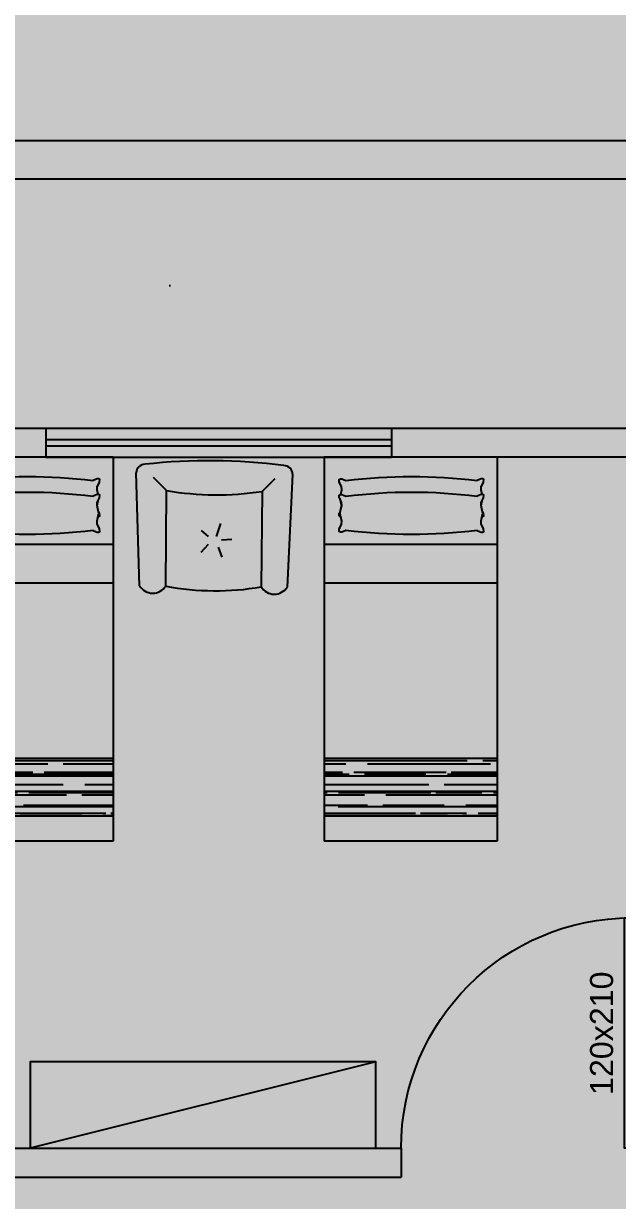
# Model space of a CAD drawing. Header units: centimetres. Extents: x 0 to 1099704, y -139216 to 99734.
# Drawn here: x 849007 to 849317, y -22638 to -22025 of the extents above; entities that cross this region are included whole.
import ezdxf
from ezdxf.enums import TextEntityAlignment as Align

# ---------------------------------------------------------------- set-up
doc = ezdxf.new("R2010")
doc.units = ezdxf.units.CM
doc.header["$LTSCALE"] = 4
for name, color, linetype in [('0.2', 2, 'Continuous'), ('0.4', 4, 'Continuous'), ('0.6', 6, 'Continuous'), ('02-CONT', 2, 'Continuous'), ('04', 254, 'Continuous'), ('AIT-LAY-HTC', 254, 'Continuous')]:
    doc.layers.add(name, color=color, linetype=linetype)
doc.styles.add('2mm 1-50', font='arial.ttf', dxfattribs={"height": 0.1})

# ---------------------------------------------------------------- blocks, each defined once
blk = doc.blocks.new('1_00e')
blk.add_lwpolyline([(-28.40539012428269, -52.25289090163764), (-25.40539012428269, -52.25289090163764), (-25.40539012428269, 47.74710909836236), (-28.40539012428269, 47.74710909836236)], close=True)
at = {"color": 1}
blk.add_arc((-28.40539012428326, -52.25289090163764), 100, 0, 90, dxfattribs=at)
blk = doc.blocks.new('CAMA-SOLTEIRO')
h = blk.add_hatch()
h.set_pattern_fill('AR-RROOF', color=256, scale=0.08, style=0)
h.set_pattern_definition([(0, (-259.2971654992087, -62.25848343646964), (0.176, 0.08), [1.2, -0.16, 0.4, -0.08]), (0, (-259.1907654992087, -62.21848343646964), (-0.08, 0.1064), [0.24, -0.0264, 0.48, -0.06]), (0, (-259.2571654992087, -62.19048343646964), (0.416, 0.0536), [0.64, -0.112, 0.32, -0.08])])
h.paths.add_polyline_path([(0.4499999999999886, -1.569999999997059), (-0.4500000000000455, -1.569999999997044), (-0.4500000000000455, -1.869999999999941), (0.4499999999999886, -1.869999999999969)])
at = {"layer": 'AIT-LAY-HTC'}
h = blk.add_hatch(color=254, dxfattribs=at)
h.paths.add_polyline_path([(0.4499999999999886, -0.6535763996212509), (-0.4499999999999886, -0.6535763996212509), (-0.4499999999999886, -1.569999999997044), (0.4499999999999886, -1.569999999997044)])
h.paths.add_polyline_path([(0.4499999999999886, -2.131628207280301e-14), (-0.4499999999999886, -7.105427357601002e-15), (-0.4500000000000455, -0.4535763996212623), (0.4499999999999886, -0.4535763996212623)])
h.paths.add_polyline_path([(0.3716982436171747, -0.373121244349754), (0.3723867664295994, -0.3861706267807321), (0.3655536251368972, -0.390699628518469), (0.3589239480322135, -0.390246726289142), (0.3496964401738865, -0.3873305654911334), (0.3375292817262334, -0.3814624037465322, -0.06240135273612517), (-0.3458491167673401, -0.3814624037465322), (-0.3580162752151068, -0.3873305654911476), (-0.3672437830732633, -0.3902467262891278), (-0.3738734601780038, -0.3906996285184547), (-0.3807066014707061, -0.3861706267807179), (-0.3800180786582814, -0.3731212443497398), (-0.3760551388454587, -0.3650755000255188), (-0.3677125645626802, -0.3491925823837292), (-0.367078841438115, -0.3321323483973302), (-0.3724699016728437, -0.3091402599489683), (-0.3738734601780038, -0.3092361431671051), (-0.3807066014707061, -0.3047071414293683), (-0.3800180786582814, -0.2916577589983902), (-0.3760551388454587, -0.2836120146741834), (-0.3731809529210182, -0.2781400276378534), (-0.3671426902825488, -0.2523877149917055), (-0.3671057082908646, -0.2513921359974702), (-0.3671426902825488, -0.2503965570033344), (-0.373180952921075, -0.2246442443571155), (-0.3760551388455156, -0.2191722573209276), (-0.3800180786582814, -0.2111265129965787), (-0.3807066014707061, -0.1980771305656006), (-0.3738734601780038, -0.1935481288278922), (-0.3724699016728437, -0.1936440120460148), (-0.367078841438115, -0.1706519235976387), (-0.3677125645626802, -0.1535916896112397), (-0.3760551388455156, -0.1377087719694785), (-0.3800180786582814, -0.1296630276452575), (-0.3807066014707061, -0.116613645214251), (-0.3738734601780038, -0.1120846434765284), (-0.3672437830733202, -0.1125375457058411), (-0.3580162752149931, -0.1154537065038497), (-0.3458491167673401, -0.1213218682484509, -0.06240135273612597), (0.3375292817262334, -0.1213218682484509), (0.3496964401739433, -0.1154537065038497), (0.3589239480322135, -0.1125375457058553), (0.3655536251368972, -0.1120846434765284), (0.3723867664295994, -0.1166136452142652), (0.3716982436171747, -0.1296630276452575), (0.3677353038042952, -0.1377087719695922), (0.3593927295215735, -0.1535916896112681), (0.3587590063970083, -0.1706519235976671), (0.364150066631737, -0.193644012046029), (0.3655536251368972, -0.193548128827878), (0.3723867664295994, -0.1980771305656006), (0.3716982436171747, -0.2111265129965929), (0.3677353038042384, -0.2191722573211123), (0.3648611178799115, -0.2246442443571297), (0.3588228552414421, -0.250396557003306), (0.358785873249758, -0.251392135997456), (0.3588228552414421, -0.2523877149917482), (0.3648611178799115, -0.2781400276378392), (0.3677353038042952, -0.2836120146742545), (0.3716982436171747, -0.2916577589984044), (0.3723867664295994, -0.3047071414293683), (0.3655536251368972, -0.3092361431670909), (0.364150066631737, -0.3091402599489825), (0.3587590063970083, -0.3321323483973586), (0.3593927295215735, -0.3491925823837292), (0.3677353038044657, -0.3650755000253483)], flags=16)
h.paths.add_polyline_path([(-0.4500000000000455, -1.869999999999926), (-0.4499999999999886, -1.99999999999995), (0.4499999999999886, -1.99999999999995), (0.4499999999999886, -1.869999999999969)])
h = blk.add_hatch(color=252, dxfattribs=at)
edge = h.paths.add_edge_path()
edge.add_line((0.3677353038042384, -0.1377087719696206), (0.3716982436171179, -0.1296630276452433))
edge.add_line((0.3716982436171747, -0.1296630276452433), (0.3723867664295994, -0.1166136452142652))
edge.add_line((0.3723867664295994, -0.1166136452142652), (0.3655536251368972, -0.1120846434765284))
edge.add_line((0.3655536251368972, -0.1120846434765284), (0.3589239480322135, -0.1125375457058411))
edge.add_line((0.3589239480322135, -0.1125375457058553), (0.3496964401739433, -0.1154537065038497))
edge.add_line((0.3496964401739433, -0.1154537065038355), (0.3375292817262334, -0.1213218682484509))
edge.add_ellipse((-0.004159917520553336, -2.848495806804841), major_axis=(1.943480023054445, 1.943480023054444), ratio=0.9999999999999957, start_angle=37.85859147788927, end_angle=52.14140852211052)
edge.add_line((-0.3458491167673401, -0.1213218682484651), (-0.35801627521505, -0.1154537065038497))
edge.add_line((-0.35801627521505, -0.1154537065038497), (-0.3672437830732633, -0.1125375457058553))
edge.add_line((-0.3672437830733202, -0.1125375457058553), (-0.3738734601780607, -0.1120846434765284))
edge.add_line((-0.3738734601780607, -0.1120846434765426), (-0.380706601470763, -0.116613645214251))
edge.add_line((-0.3807066014707061, -0.116613645214251), (-0.3800180786582814, -0.1296630276452433))
edge.add_line((-0.3800180786582814, -0.1296630276452433), (-0.3760551388454587, -0.1377087719697059))
edge.add_line((-0.3760551388454019, -0.1377087719697201), (-0.3677125645626802, -0.1535916896112681))
edge.add_line((-0.3677125645626802, -0.1535916896112681), (-0.367078841438115, -0.1706519235976671))
edge.add_line((-0.367078841438115, -0.1706519235976671), (-0.3724699016728437, -0.1936440120460148))
edge.add_line((-0.3724699016728437, -0.1936440120460148), (-0.3672437830733202, -0.1940010310572049))
edge.add_line((-0.3672437830733202, -0.1940010310572049), (-0.35801627521505, -0.1969171918551993))
edge.add_line((-0.35801627521505, -0.1969171918551993), (-0.3458491167673401, -0.2027853535998148))
edge.add_ellipse((-0.004159917520553336, -2.929959292156191), major_axis=(1.943480023054446, 1.943480023054447), ratio=0.9999999999999976, start_angle=37.85859147788932, end_angle=52.14140852211062, ccw=False)
edge.add_line((0.3375292817262334, -0.2027853535998148), (0.3496964401739433, -0.1969171918551851))
edge.add_line((0.3496964401739433, -0.1969171918551709), (0.3589239480322703, -0.1940010310572049))
edge.add_line((0.3589239480322135, -0.1940010310572049), (0.364150066631737, -0.193644012046029))
edge.add_line((0.364150066631737, -0.193644012046029), (0.3587590063970083, -0.1706519235976671))
edge.add_line((0.3587590063970083, -0.1706519235976671), (0.3593927295215735, -0.1535916896112681))
edge.add_line((0.3593927295215735, -0.1535916896112681), (0.3677353038042952, -0.1377087719696206))
edge = h.paths.add_edge_path()
edge.add_line((0.3585894172769599, -0.2513921359974987), (0.3588228552414421, -0.250396557003306))
edge.add_line((0.3588228552414421, -0.250396557003306), (0.3593927295215735, -0.2350551749626035))
edge.add_line((0.3593927295215735, -0.2350551749626035), (0.367735303804352, -0.2191722573207713))
edge.add_line((0.367735303804352, -0.2191722573207713), (0.3716982436171747, -0.2111265129966071))
edge.add_line((0.3716982436171747, -0.2111265129966071), (0.3723867664295994, -0.198077130565629))
edge.add_line((0.3723867664295994, -0.198077130565629), (0.3655536251368972, -0.1935481288278922))
edge.add_line((0.3655536251368972, -0.193548128827878), (0.3589239480322135, -0.1940010310571907))
edge.add_line((0.3589239480322135, -0.1940010310572049), (0.3496964401739433, -0.1969171918551993))
edge.add_line((0.3496964401739433, -0.1969171918551993), (0.3375292817262334, -0.2027853535998148))
edge.add_ellipse((-0.004159917520553336, -2.929959292156191), major_axis=(1.94348002305446, 1.94348002305446), ratio=0.9999999999999964, start_angle=37.85859147788919, end_angle=52.14140852211058)
edge.add_line((-0.3458491167673401, -0.2027853535998148), (-0.3580162752149931, -0.1969171918552135))
edge.add_line((-0.3580162752149931, -0.1969171918552135), (-0.3672437830733202, -0.1940010310571907))
edge.add_line((-0.3672437830733202, -0.1940010310571907), (-0.3738734601780038, -0.1935481288278638))
edge.add_line((-0.3738734601780038, -0.193548128827878), (-0.3807066014707061, -0.1980771305656006))
edge.add_line((-0.3807066014707061, -0.1980771305656006), (-0.3800180786582814, -0.2111265129965929))
edge.add_line((-0.3800180786582814, -0.2111265129965929), (-0.376055138845345, -0.2191722573210413))
edge.add_line((-0.376055138845345, -0.2191722573210413), (-0.3677125645626802, -0.2350551749625893))
edge.add_line((-0.3677125645626802, -0.2350551749626035), (-0.3671426902825488, -0.250396557003306))
edge.add_line((-0.3671426902825488, -0.2503965570032918), (-0.3669092523180666, -0.2513921359974702))
edge.add_line((-0.3669092523180666, -0.2513921359974702), (-0.3732120659238944, -0.278272720073609))
edge.add_line((-0.3732120659238944, -0.278272720073609), (-0.3759659441697067, -0.2921238786731593))
edge.add_line((-0.3759659441697067, -0.2921238786731593), (-0.3732120659238944, -0.3059750372728232))
edge.add_line((-0.3732120659238944, -0.3059750372728232), (-0.367078841438115, -0.3321323483973302))
edge.add_line((-0.367078841438115, -0.3321323483973302), (-0.3677125645626802, -0.3491925823837292))
edge.add_line((-0.3677125645626802, -0.3491925823837292), (-0.3760551388454587, -0.3650755000255756))
edge.add_line((-0.3760551388454587, -0.3650755000255756), (-0.3800180786582814, -0.3731212443497398))
edge.add_line((-0.3800180786582814, -0.3731212443497398), (-0.3807066014707061, -0.3861706267807179))
edge.add_line((-0.3807066014707061, -0.3861706267807179), (-0.3738734601780607, -0.3906996285184547))
edge.add_line((-0.3738734601780607, -0.390699628518469), (-0.3672437830733202, -0.390246726289142))
edge.add_line((-0.3672437830733202, -0.3902467262891278), (-0.35801627521505, -0.3873305654911192))
edge.add_line((-0.3580162752149931, -0.3873305654911192), (-0.3458491167673401, -0.381462403746518))
edge.add_ellipse((-0.004159917520553336, 2.345711534809816), major_axis=(1.943480023054408, 1.943480023054407), ratio=0.9999999999999963, start_angle=217.8585914778892, end_angle=232.1414085221106)
edge.add_line((0.3375292817262334, -0.3814624037465322), (0.3496964401739433, -0.3873305654911476))
edge.add_line((0.3496964401739433, -0.3873305654911476), (0.3589239480321567, -0.390246726289142))
edge.add_line((0.3589239480321567, -0.390246726289142), (0.3655536251368403, -0.3906996285184832))
edge.add_line((0.3655536251368972, -0.390699628518469), (0.3723867664295994, -0.3861706267807321))
edge.add_line((0.3723867664295994, -0.3861706267807321), (0.3716982436171747, -0.373121244349754))
edge.add_line((0.3716982436171747, -0.3731212443497398), (0.3677353038042384, -0.3650755000254762))
edge.add_line((0.3677353038042384, -0.3650755000254762), (0.3593927295215735, -0.3491925823837292))
edge.add_line((0.3593927295215735, -0.3491925823837292), (0.3587590063970083, -0.3321323483973302))
edge.add_line((0.3587590063970083, -0.3321323483973444), (0.3648922308827878, -0.3059750372727663))
edge.add_line((0.3648922308827878, -0.3059750372727521), (0.3676461091286001, -0.2921238786731735))
edge.add_line((0.3676461091286001, -0.2921238786731735), (0.3648922308827878, -0.2782727200736659))
edge.add_line((0.3648922308827878, -0.2782727200736659), (0.3585894172769599, -0.2513921359974987))
for points in [[(0.4499999999999886, -0.6535763996212509), (0.4499999999999886, -0.4535763996212623), (-0.4499999999999886, -0.4535763996212623), (-0.4499999999999886, -0.6535763996212509)], [(-0.4499999999999886, -1.569999999997044), (0.4499999999999886, -1.569999999997044), (0.4499999999999886, -1.869999999999955), (-0.4499999999999886, -1.869999999999955)]]:
    blk.add_hatch(color=252, dxfattribs=at).paths.add_polyline_path(points)
for p, q in [((-0.4500000000000455, 7.105427357601002e-15), (0.4499999999999886, -7.105427357601002e-15)), ((-0.4500000000000455, 7.105427357601002e-15), (-0.4499999999999886, -1.99999999999995)), ((0.4499999999999886, -7.105427357601002e-15), (0.4499999999999886, -1.99999999999995)), ((0.4499999999999886, -0.05000000000000426), (0.4499999999999886, -1.949999999999953)), ((0.4499999999999886, -0.4535763996212623), (-0.4499999999999886, -0.4535763996212623)), ((0.4499999999999886, -0.6535763996212509), (-0.4499999999999886, -0.6535763996212509)), ((-0.4499999999999886, -1.569999999997044), (0.4499999999999886, -1.569999999997044)), ((-0.4499999999999886, -1.869999999999941), (0.4499999999999886, -1.869999999999955)), ((-0.4499999999999886, -1.99999999999995), (0.4499999999999886, -1.99999999999995))]:
    blk.add_line(p, q)
for points in [[(-0.3724699016728437, -0.1936440120460148), (-0.367078841438115, -0.1706519235976529), (-0.3677125645626802, -0.1535916896112539), (-0.3760551388454587, -0.1377087719695353), (-0.3800180786582814, -0.1296630276452433), (-0.3807066014707061, -0.1166136452142652), (-0.3738734601780038, -0.1120846434765284), (-0.3672437830733202, -0.1125375457058553), (-0.35801627521505, -0.1154537065038497), (-0.3458491167673401, -0.1213218682484651)], [(0.364150066631737, -0.1936440120460148), (0.3587590063970083, -0.1706519235976671), (0.3593927295215735, -0.1535916896112539), (0.3677353038042952, -0.1377087719695496), (0.3716982436171747, -0.1296630276452575), (0.3723867664295994, -0.1166136452142652), (0.3655536251368972, -0.1120846434765284), (0.3589239480322135, -0.1125375457058553), (0.3496964401739433, -0.1154537065038497), (0.3375292817262334, -0.1213218682484651)], [(-0.3458491167673401, -0.3814624037465322), (-0.35801627521505, -0.3873305654911476), (-0.3672437830733202, -0.3902467262891278), (-0.3738734601780038, -0.3906996285184547), (-0.3807066014707061, -0.3861706267807179), (-0.3800180786582814, -0.3731212443497398), (-0.3760551388454587, -0.3650755000254478), (-0.3677125645626802, -0.3491925823837292), (-0.367078841438115, -0.3321323483973302), (-0.3732120659238944, -0.3059750372727663), (-0.3759659441697067, -0.2921238786731593), (-0.3732120659238944, -0.2782727200735664), (-0.367078841438115, -0.2521154089490025), (-0.3677125645626802, -0.2350551749626035), (-0.3760551388454587, -0.219172257320885), (-0.3800180786582814, -0.2111265129965929), (-0.3807066014707061, -0.1980771305656148), (-0.3738734601780038, -0.193548128827878), (-0.3672437830733202, -0.1940010310572049), (-0.35801627521505, -0.1969171918551993), (-0.3458491167673401, -0.2027853535998148)], [(-0.3671426902825488, -0.2523877149916771), (-0.367078841438115, -0.2506688630459806), (-0.373180952921075, -0.2246442443571155)], [(0.3375292817262334, -0.3814624037465322), (0.3496964401739433, -0.3873305654911476), (0.3589239480322135, -0.390246726289142), (0.3655536251368972, -0.390699628518469), (0.3723867664295994, -0.3861706267807321), (0.3716982436171747, -0.373121244349754), (0.3677353038042952, -0.365075500025462), (0.3593927295215735, -0.3491925823837434), (0.3587590063970083, -0.3321323483973444), (0.3648922308827878, -0.3059750372727805), (0.3676461091286001, -0.2921238786731735), (0.3648922308827878, -0.2782727200735806), (0.3587590063970083, -0.2521154089490167), (0.3593927295215735, -0.2350551749626035), (0.3677353038042952, -0.219172257320885), (0.3716982436171747, -0.2111265129966071), (0.3723867664295994, -0.1980771305656148), (0.3655536251368972, -0.193548128827878), (0.3589239480322135, -0.1940010310572049), (0.3496964401739433, -0.1969171918551993), (0.3375292817262334, -0.2027853535998148)], [(0.3588228552414421, -0.2523877149916913), (0.3587590063970083, -0.2506688630459948), (0.3648611178799115, -0.2246442443571155)], [(-0.3724699016728437, -0.3091402599489825), (-0.3738734601780038, -0.3092361431671051), (-0.3807066014707061, -0.3047071414293683), (-0.3800180786582814, -0.2916577589983902), (-0.3760551388454587, -0.2836120146740981), (-0.373180952921075, -0.2781400276378818)], [(0.364150066631737, -0.3091402599489825), (0.3655536251368972, -0.3092361431671051), (0.3723867664295994, -0.3047071414293825), (0.3716982436171747, -0.2916577589983902), (0.3677353038042952, -0.2836120146740981), (0.3648611178799115, -0.2781400276378818)]]:
    blk.add_lwpolyline(points)
for centre, radius, start, end in [((-0.004159917520553336, -2.848495806804841), 2.748495806804713, 82.85859147788834, 97.14140852211166), ((-0.004159917520553336, -2.929959292156191), 2.748495806804713, 82.85859147788834, 97.14140852211166), ((-0.004159917520553336, 2.345711534809816), 2.748495806804664, 262.8585914778884, 277.1414085221116)]:
    blk.add_arc(centre, radius, start, end)
blk = doc.blocks.new('Poltrona08')
for p, q in [((-49.37355434940944, -15.72616752609145), (-49.37355434940944, 39.27383247390898)), ((5.626445650590281, 39.27383247390898), (5.626445650590281, -15.72616752609145)), ((-20.37521952551106, 13.07900181849368), (-18.02898095166735, 20.58190801911918)), ((-29.2909328934294, 16.36152345113095), (-25.06770044392762, 13.07900181849368)), ((-25.06770044392762, 8.389687141740989), (-29.2909328934294, 3.700372464987946)), ((-19.43672258768149, 6.982894097625572), (-17.27983121032299, 1.207633293280477)), ((-17.55973248275292, 11.20327594779246), (-11.45950615759236, 11.67220877437826))]:
    blk.add_line(p, q)
for points in [[(-64.37355434940893, -15.72616752609145), (-66.8735543494095, 49.27383247390912)], [(23.12644565059071, 49.27383247390912), (20.62644565059085, -15.72616752609145)], [(-49.37355434940943, 39.27383247390898), (-56.87355434940936, 46.77383247390891)], [(5.626445650590281, 39.27383247390898), (13.12644565059021, 46.77383247390891)]]:
    blk.add_lwpolyline(points)
for centre, radius, start, end in [((-61.87355434940979, 49.27383247390912), 4.999999999999893, 89.99999999999795, 179.9999999999999), ((-21.87355434940922, -276.1504985630796), 332.8366544436498, 83.0975626029274, 96.90243739707266), ((18.12644565059099, 49.27383247390912), 4.999999999999893, 0, 90.00000000000203), ((-21.87355434940922, 208.7364681285423), 171.6794538755731, 260.782525588539, 279.2174744114608), ((-56.87355434940866, -11.05950085942512), 8.833333333333096, 211.8907918018441, 328.1092081981547), ((-21.87355434940887, 134.2738324739405), 152.5000000000315, 259.6111421845325, 280.3888578154674), ((13.12644565059056, -11.05950085942476), 8.833333333333284, 211.8907918018461, 328.1092081981539)]:
    blk.add_arc(centre, radius, start, end)

msp = doc.modelspace()

# ---------------------------------------------------------------- hatches: boundary and pattern name
at = {"layer": '0.2', "true_color": 0x000000}
h = msp.add_hatch(color=18, dxfattribs=at)
h.dxf.hatch_style = 1
h.paths.add_polyline_path([(844383.6527737991, -22106.11545228362), (857338.3808450467, -22106.11545228361), (856514.3223658692, -24482.38253884154), (856255.2205629863, -24482.38253884154), (856255.2205629863, -24502.38253884154), (856528.5551048537, -24502.38253884154), (857366.4850631059, -22086.11545228361), (844366.0450631086, -22086.11545228361), (843984.1592967253, -25075.6650302259), (844003.761334086, -25075.61144362239)])
h = msp.add_hatch(color=18, dxfattribs=at)
h.dxf.hatch_style = 1
h.paths.add_polyline_path([(848668.9843770532, -22251.11545228362), (848723.9843770532, -22251.11545228362), (848723.9843770532, -22236.11545228362), (848653.9843770532, -22236.11545228362), (848518.9843770532, -22236.11545228362), (848518.9843770532, -22251.11545228362), (848653.9843770532, -22251.11545228362), (848653.9843770532, -22611.11545228362), (848643.9843770532, -22611.11545228362), (848643.9843770532, -22626.11545228362), (848668.9843770532, -22626.11545228362), (848893.9843770532, -22626.11545228362), (849203.9843770532, -22626.11545228362), (849203.9843770532, -22611.11545228362), (848893.9843770532, -22611.11545228362), (848883.9843770532, -22611.11545228362), (848883.9843770532, -22601.11545228362), (848868.9843770532, -22601.11545228362), (848868.9843770532, -22611.11545228362), (848668.9843770532, -22611.11545228362)])
h = msp.add_hatch(color=18, dxfattribs=at)
h.dxf.hatch_style = 1
h.paths.add_polyline_path([(848883.9843770532, -22251.11545228362), (849018.9843770532, -22251.11545228362), (849018.9843770532, -22236.11545228362), (848868.9843770532, -22236.11545228362), (848813.9843770532, -22236.11545228362), (848813.9843770532, -22251.11545228362), (848868.9843770532, -22251.11545228362), (848868.9843770532, -22481.11545228362), (848883.9843770532, -22481.11545228362)], flags=17)
h = msp.add_hatch(color=18, dxfattribs=at)
h.dxf.hatch_style = 1
h.paths.add_polyline_path([(849191.9843770532, -22981.03568594247), (849176.9843770532, -22981.03568594247), (849176.9843770532, -22985.89706756994), (849191.9843770532, -22985.89706756994)])
h.paths.add_polyline_path([(849656.9843770532, -22836.03568594247), (849632.5874046624, -22836.03568594247), (849632.5874046624, -22851.03568594247), (849641.9843770532, -22851.03568594247), (849641.9843770532, -22985.89706756994), (849656.9843770532, -22985.89706756994)])
h.paths.add_polyline_path([(849883.9843770531, -22611.11545228361), (849573.9843770531, -22611.11545228361), (849563.9843770531, -22611.11545228361), (849563.9843770531, -22601.11545228361), (849548.9843770531, -22601.11545228361), (849548.9843770531, -22611.11545228361), (849348.9843770532, -22611.11545228361), (849348.9843770532, -22251.11545228361), (849403.9843770531, -22251.11545228361), (849403.9843770531, -22236.11545228361), (849333.9843770531, -22236.11545228361), (849198.9843770532, -22236.11545228362), (849198.9843770532, -22251.11545228362), (849333.9843770532, -22251.11545228362), (849333.9843770532, -22611.11545228362), (849323.9843770532, -22611.11545228362), (849323.9843770532, -22626.11545228362), (849348.9843770532, -22626.11545228362), (849573.9843770531, -22626.11545228361), (849883.9843770531, -22626.11545228361)])
h.paths.add_polyline_path([(850028.9843770531, -22236.11545228361), (849878.9843770531, -22236.11545228361), (849878.9843770531, -22251.11545228361), (850013.9843770531, -22251.11545228361), (850013.9843770531, -22611.11545228361), (850003.9843770531, -22611.11545228361), (850003.9843770531, -22626.11545228361), (850028.9843770531, -22626.11545228361)])
h.paths.add_polyline_path([(849563.9843770531, -22251.11545228361), (849698.9843770531, -22251.11545228361), (849698.9843770531, -22236.11545228361), (849548.9843770531, -22236.11545228361), (849493.9843770531, -22236.11545228361), (849493.9843770531, -22251.11545228361), (849548.9843770531, -22251.11545228361), (849548.9843770531, -22481.11545228361), (849563.9843770531, -22481.11545228361)], flags=17)
h.paths.add_polyline_path([(851438.2171221966, -22881.11209637075), (850028.9843770531, -22881.11209637074), (850028.9843770531, -22883.53568594248), (850028.9843770531, -22896.11209637074), (851423.2171221966, -22896.11209637075), (851423.2171221966, -22985.89706756994), (851438.2171221966, -22985.89706756994)])
h.paths.add_polyline_path([(851438.2171221966, -22279.57963985066), (852668.2171221966, -22279.57963985066), (852668.2171221966, -22594.57628393779), (851603.2171221967, -22594.57628393779), (851603.2171221967, -22609.57628393779), (852668.2171221966, -22609.57628393779), (852683.2171221966, -22609.57628393779), (852683.2171221966, -22264.57963985066), (851423.2171221966, -22264.57963985066), (851423.2171221966, -22626.11545228361), (850028.9843770531, -22626.11545228361), (850028.9843770531, -22641.11545228361), (851438.2171221966, -22641.11545228361)])
h.paths.add_polyline_path([(851438.2171221966, -22985.89706756994), (851423.2171221966, -22985.89706756994), (851423.2171221966, -23970.57963985065), (850405.2171221967, -23970.57963985065), (850405.2171221967, -24900.57963985065), (850641.8177724822, -24900.57963985065), (850641.8177724822, -24885.57963985065), (850420.2171221967, -24885.57963985065), (850420.2171221967, -24285.57963985065), (850531.8177724822, -24285.57963985065), (850531.8177724822, -24270.57963985065), (850420.2171221967, -24270.57963985065), (850420.2171221967, -23985.57963985065), (851438.2171221966, -23985.57963985065)])
at = {"layer": '0.4', "true_color": 0xf8f3ec}
h = msp.add_hatch(color=7, dxfattribs=at)
h.dxf.hatch_style = 1
h.paths.add_polyline_path([(861342.4613062439, -28259.32218729638), (861342.4613062439, -19037.77254607299), (839953.6544866126, -19037.77254607299), (839953.6544866126, -28259.32218729638)])
at = {"layer": '0.6'}
h = msp.add_hatch(dxfattribs=at)
h.set_pattern_fill('AR-SAND', color=4, scale=8)
h.set_pattern_definition([(37.50000000000001, (164770.3717682944, -70446.88349858893), (-12.80025036787237, 391.5305898634739), [0, -308.864, 0, -345.44, 0, -330.2]), (7.499999999999999, (164770.3717682944, -70446.88349858893), (359.6186265104021, 573.4600804546834), [0, -166.624, 0, -278.384, 0, -106.68]), (327.5, (164520.4357682944, -70446.88349858893), (632.7938961931663, 1.14974774283661), [0, -101.6, 0, -365.76, 0, -477.52]), (317.5, (164520.4357682944, -70446.88349858893), (610.8451619778377, 178.343458605773), [0, -50.8, 0, -239.776, 0, -274.32])])
h.paths.add_polyline_path([(847029.493582481, -24402.35803356353), (847029.493582481, -24552.35803356353), (847028.9779372601, -25067.34132967043), (848085.2081816171, -25064.45388535614), (848085.2081816171, -24749.45388535614), (848085.2081816171, -23226.03568594248), (845793.9843770533, -23226.03568594247), (845793.9843770533, -22236.11545228361), (850028.9843770532, -22236.11545228361), (850028.9843770532, -22626.11545228361), (851423.2171221967, -22626.11545228361), (851423.2171221967, -22264.57963985066), (856255.2171221968, -22264.57963985066), (856255.2171221968, -24502.38253884154), (856528.5551048538, -24502.38253884154), (857366.485063106, -22086.11545228362), (844366.0450631086, -22086.11545228362), (843984.1592967254, -25075.66503022591), (844426.2917885046, -25074.45636104002), (844424.9099322843, -24568.97186336245), (844424.9099322843, -23258.97186336222), (845409.9099322843, -23258.97186336222), (845409.9099322843, -23588.97186336222), (846464.9099322844, -23588.97186336222), (846464.9099322844, -24402.35803356353)])
h.paths.add_polyline_path([(855035.2171221965, -23970.57963985065), (855035.2171221969, -23194.57963985066), (852888.2171221967, -23194.57963985066), (852888.2171221967, -22896.11209637074), (852683.2171221968, -22896.11209637074), (852683.2171221968, -23970.57963985065)], flags=17)
h.paths.add_polyline_path([(851453.2171221967, -23970.57963985065), (851453.2171221967, -22896.11209637074), (850028.9843770532, -22896.11209637074), (850028.9843770532, -23226.03568594247), (848841.9843770532, -23226.03568594247), (848841.9843770532, -23441.03568594249), (848841.9843770533, -23970.57963985065)], flags=17)
h.paths.add_polyline_path([(846909.2244930629, -23971.9083594683), (847585.6757751142, -23971.9083594683), (847585.6757751142, -23848.64682100675), (846909.2244930629, -23848.64682100675)], flags=16)
h.paths.add_polyline_path([(848083.9284586846, -23837.52334034714), (848083.9284586846, -23540.82883485264), (848031.1020850582, -23540.82883485264), (848031.1020850582, -23837.52334034714)], flags=16)
h.paths.add_polyline_path([(853624.8800301066, -23681.776107387), (854301.3313121579, -23681.776107387), (854301.3313121579, -23558.51456892546), (853624.8800301066, -23558.51456892546)], flags=16)
h.paths.add_polyline_path([(849927.4139533694, -23613.22896367017), (850603.8652354206, -23613.22896367017), (850603.8652354206, -23489.96742520863), (849927.4139533694, -23489.96742520863)], flags=16)
h.paths.add_polyline_path([(848903.6997061255, -23837.52334034714), (848903.6997061255, -23540.82883485264), (848850.8733324992, -23540.82883485264), (848850.8733324992, -23837.52334034714)], flags=16)

# ---------------------------------------------------------------- linework, layer by layer
at = {"layer": '0.2'}
for p, q in [((849198.9843770532, -22236.11545228361), (849018.9843770532, -22236.11545228361)), ((849198.9843770532, -22242.11545228361), (849018.9843770532, -22242.11545228361)), ((849018.9843770532, -22245.11545228361), (849198.9843770532, -22245.11545228361)), ((849018.9843770532, -22251.11545228361), (849198.9843770532, -22251.11545228361)), ((849190.7978323336, -22566.11545228362), (849010.7978323336, -22611.11545228362))]:
    msp.add_line(p, q, dxfattribs=at)
msp.add_lwpolyline([(849010.7978323336, -22611.11545228362), (849190.7978323336, -22611.11545228362), (849190.7978323336, -22566.11545228362), (849010.7978323336, -22566.11545228362)], close=True, dxfattribs=at)
at = {"layer": '0.4'}
for points in [[(844003.761334086, -25075.61144362239), (843984.1592967253, -25075.6650302259), (844366.0450631086, -22086.11545228361), (857366.4850631059, -22086.11545228361), (856528.5551048537, -24502.38253884154)], [(844006.8845621903, -25055.60283083937), (844383.6527737991, -22106.11545228362), (857338.3808450467, -22106.11545228361), (856514.3223658692, -24482.38253884154)]]:
    msp.add_lwpolyline(points, dxfattribs=at)
at = {"layer": '0.6'}
for p, q in [((849018.9843770532, -22236.11545228361), (849018.9843770532, -22251.11545228361)), ((849198.9843770532, -22236.11545228361), (849198.9843770532, -22251.11545228361)), ((849203.9843770532, -22611.11545228361), (849203.9843770532, -22626.11545228361))]:
    msp.add_line(p, q, dxfattribs=at)
for points in [[(849018.9843770532, -22236.11545228362), (848868.9843770532, -22236.11545228362)], [(849348.9843770532, -22236.11545228362), (849198.9843770532, -22236.11545228362)], [(849018.9843770532, -22251.11545228362), (848883.9843770532, -22251.11545228362)], [(849323.9843770532, -22611.11545228362), (849333.9843770532, -22611.11545228362), (849333.9843770532, -22251.11545228362), (849198.9843770532, -22251.11545228362)], [(848893.9843770532, -22611.11545228362), (849203.9843770532, -22611.11545228362)], [(848893.9843770532, -22626.11545228362), (849203.9843770532, -22626.11545228362)]]:
    msp.add_lwpolyline(points, dxfattribs=at)

# ---------------------------------------------------------------- block references
at = {"layer": '0.2', "xscale": 0.904434194830291, "yscale": 0.904434194830291, "zscale": 0.904434194830291, "rotation": 359.5138070605646}
msp.add_blockref('Poltrona08', (849126.1919010255, -22304.36997529271), dxfattribs=at)
at = {"layer": '02-CONT', "xscale": -1.2, "yscale": 1.2, "zscale": 1.2}
msp.add_blockref('1_00e', (849289.8979089041, -22548.41198320165), dxfattribs=at)
at = {"layer": '04', "ltscale": 3, "xscale": -99.99999651281604, "yscale": 99.99999651281604, "zscale": 99.99999651281604, "rotation": 3.596378499004516e-05}
for p in [(849008.9843723455, -22251.11542403773), (849208.9843786225, -22251.11548052951)]:
    msp.add_blockref('CAMA-SOLTEIRO', p, dxfattribs=at)

# ---------------------------------------------------------------- texts
at = {"layer": '02-CONT', "style": '2mm 1-50'}
msp.add_text('120x210', height=12, rotation=90, dxfattribs=at).set_placement((849308.3843770531, -22551.16946443909), align=Align.MIDDLE_CENTER)

doc.saveas('drawing.dxf')
